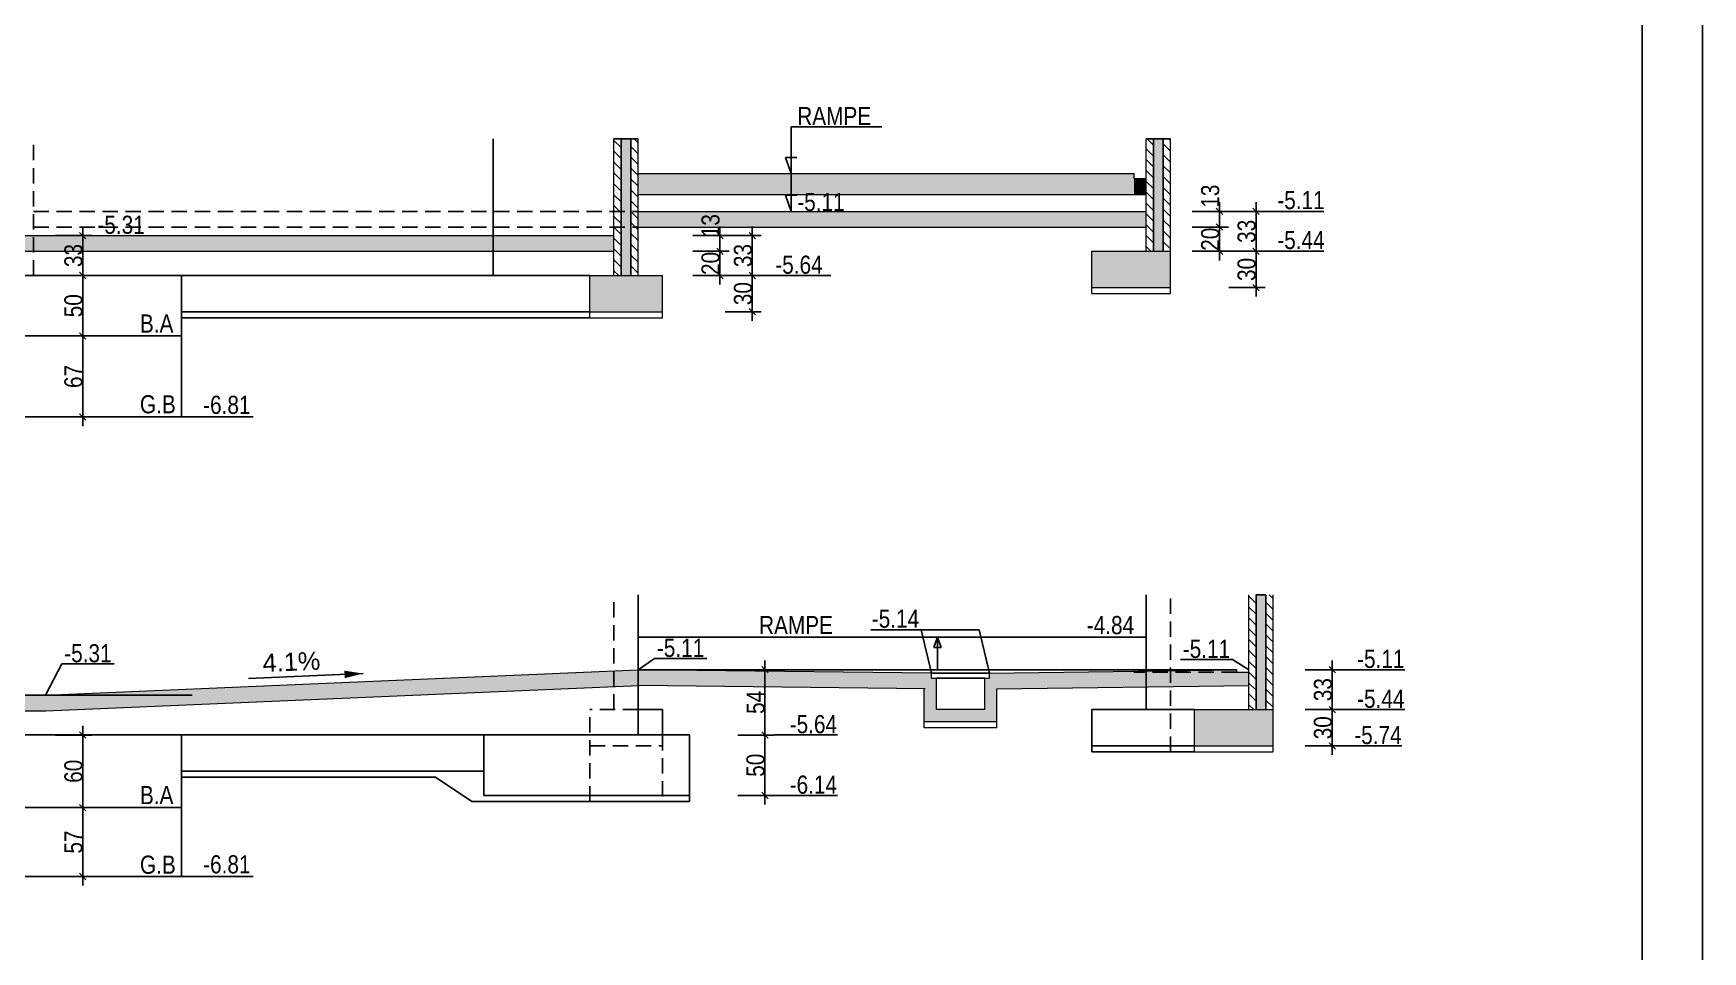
# Model space of a CAD drawing. Header units: centimetres. Extents: x 16433 to 114398, y -50094 to -12305.
# Drawn here: x 59858 to 61238, y -18333 to -17574 of the extents above; entities that cross this region are included whole.
import ezdxf
from ezdxf.enums import TextEntityAlignment as Align

# ---------------------------------------------------------------- set-up
doc = ezdxf.new("R2010")
doc.units = ezdxf.units.CM
doc.header["$LTSCALE"] = 0.5
doc.linetypes.add('CACHEX2', pattern=[19.05, 12.7, -6.35])
doc.layers.get('0').update_dxf_attribs({"linetype": 'CONTINUOUS'})
doc.layers.get('DEFPOINTS').update_dxf_attribs({"linetype": 'CONTINUOUS'})
for name, color, linetype in [('01_cote_gen', 4, 'CONTINUOUS'), ('01_linteaux', 2, 'CONTINUOUS'), ('01_poch_murs', 253, 'CONTINUOUS'), ('01_texte', 230, 'CONTINUOUS'), ('AA_COTES', 2, 'CONTINUOUS')]:
    doc.layers.add(name, color=color, linetype=linetype)
doc.layers.add('01_murs_coup', color=5, linetype='CONTINUOUS', lineweight=60)
doc.styles.add('ARIAL', font='arial.ttf')
doc.styles.add('ARIAL NA', font='ARIALN.TTF')
doc.styles.add('STYLE2', font='ARIALN.TTF')
doc.dimstyles.new('JB50', dxfattribs={"dimscale": 0.1, "dimtxt": 150, "dimasz": 15, "dimexe": 0.1, "dimexo": 0.1, "dimgap": 0.09, "dimtad": 1, "dimdec": 1, "dimdsep": 46, "dimtxsty": 'STYLE2', "dimblk1": 'BOND_G', "dimblk2": 'BOND_D', "dimsah": 1, "dimcen": 1.5, "dimdle": 0.01, "dimse1": 1, "dimse2": 1, "dimclrd": 4, "dimclre": 2, "dimclrt": 6, "dimazin": 2, "dimtfac": 2.333333, "dimtdec": 1, "dimtix": 1, "dimtmove": 2, "dimatfit": 3, "dimldrblk": 'BOND_G', "dimfxl": 1, "dimtolj": 1, "dimtzin": 0, "dimarcsym": 0})

# ---------------------------------------------------------------- blocks, each defined once
blk = doc.blocks.new('BOND_G')
at = {"layer": 'AA_COTES', "color": 0}
for p, q in [((0, -5), (0, 15)), ((5, 0), (-5, 0)), ((1.77, 1.77), (-1.77, -1.77))]:
    blk.add_line(p, q, dxfattribs=at)
blk = doc.blocks.new('BOND_D')
at = {"layer": 'AA_COTES', "color": 0}
for p, q in [((5, 0), (-5, 0)), ((-1.77, -1.77), (1.77, 1.77)), ((0, 5), (0, -15))]:
    blk.add_line(p, q, dxfattribs=at)
blk = doc.blocks.new('*D1527')
at = {"layer": '01_cote_gen', "color": 4, "lineweight": -2, "transparency": 16777216}
blk.add_line((60931.8, -18101.5), (60931.8, -18131.5), dxfattribs=at)
at = {"layer": 'DEFPOINTS', "color": 0, "transparency": 16777216}
for p in [(60862.9, -18100), (60862.9, -18133), (60931.8, -18133)]:
    blk.add_point(p, dxfattribs=at)
at = {"layer": '01_cote_gen', "color": 4, "lineweight": -2, "transparency": 16777216, "xscale": 1.5, "yscale": 1.5, "zscale": 1.5}
for name, p, rotation in [('BOND_G', (60931.8, -18100), 90), ('BOND_D', (60931.8, -18133), 270)]:
    blk.add_blockref(name, p, dxfattribs=dict(at, rotation=rotation))
at = {"layer": '01_cote_gen', "color": 6, "transparency": 16777216, "insert": (60924.1, -18116.5), "char_height": 15, "attachment_point": 5, "rotation": 90, "style": 'STYLE2'}
blk.add_mtext('\\A1;33', dxfattribs=at)
blk = doc.blocks.new('*D1528')
at = {"layer": '01_cote_gen', "color": 4, "lineweight": -2, "transparency": 16777216}
blk.add_line((60931.8, -18134.5), (60931.8, -18161.5), dxfattribs=at)
at = {"layer": 'DEFPOINTS', "color": 0, "transparency": 16777216}
for p in [(60882.9, -18133), (60882.9, -18163), (60931.8, -18163)]:
    blk.add_point(p, dxfattribs=at)
at = {"layer": '01_cote_gen', "color": 4, "lineweight": -2, "transparency": 16777216, "xscale": 1.5, "yscale": 1.5, "zscale": 1.5}
for name, p, rotation in [('BOND_G', (60931.8, -18133), 90), ('BOND_D', (60931.8, -18163), 270)]:
    blk.add_blockref(name, p, dxfattribs=dict(at, rotation=rotation))
at = {"layer": '01_cote_gen', "color": 6, "transparency": 16777216, "insert": (60924.1, -18148), "char_height": 15, "attachment_point": 5, "rotation": 90, "style": 'STYLE2'}
blk.add_mtext('\\A1;30', dxfattribs=at)
blk = doc.blocks.new('*D1529')
at = {"layer": '01_cote_gen', "color": 4, "lineweight": -2, "transparency": 16777216}
blk.add_line((60462.7, -18101.5), (60462.7, -18152.5), dxfattribs=at)
at = {"layer": 'DEFPOINTS', "color": 0, "transparency": 16777216}
for p in [(60434.6, -18100), (60425.8, -18154), (60462.7, -18154)]:
    blk.add_point(p, dxfattribs=at)
at = {"layer": '01_cote_gen', "color": 4, "lineweight": -2, "transparency": 16777216, "xscale": 1.5, "yscale": 1.5, "zscale": 1.5}
for name, p, rotation in [('BOND_G', (60462.7, -18100), 90), ('BOND_D', (60462.7, -18154), 270)]:
    blk.add_blockref(name, p, dxfattribs=dict(at, rotation=rotation))
at = {"layer": '01_cote_gen', "color": 6, "transparency": 16777216, "insert": (60455.1, -18127), "char_height": 15, "attachment_point": 5, "rotation": 90, "style": 'STYLE2'}
blk.add_mtext('\\A1;54', dxfattribs=at)
blk = doc.blocks.new('*D1542')
at = {"layer": '01_cote_gen', "color": 4, "lineweight": -2, "transparency": 16777216}
blk.add_line((60868.7, -17722.5), (60868.7, -17752.5), dxfattribs=at)
at = {"layer": 'DEFPOINTS', "color": 0, "transparency": 16777216}
for p in [(60777.9, -17721), (60777.9, -17754), (60868.7, -17754)]:
    blk.add_point(p, dxfattribs=at)
at = {"layer": '01_cote_gen', "color": 4, "lineweight": -2, "transparency": 16777216, "xscale": 1.5, "yscale": 1.5, "zscale": 1.5}
for name, p, rotation in [('BOND_G', (60868.7, -17721), 90), ('BOND_D', (60868.7, -17754), 270)]:
    blk.add_blockref(name, p, dxfattribs=dict(at, rotation=rotation))
at = {"layer": '01_cote_gen', "color": 6, "transparency": 16777216, "insert": (60861, -17737.5), "char_height": 15, "attachment_point": 5, "rotation": 90, "style": 'STYLE2'}
blk.add_mtext('\\A1;33', dxfattribs=at)
blk = doc.blocks.new('*D1543')
at = {"layer": '01_cote_gen', "color": 4, "lineweight": -2, "transparency": 16777216}
blk.add_line((60838.5, -17735.5), (60838.5, -17752.5), dxfattribs=at)
at = {"layer": 'DEFPOINTS', "color": 0, "transparency": 16777216}
for p in [(60769.3, -17734), (60769.3, -17754), (60838.5, -17754)]:
    blk.add_point(p, dxfattribs=at)
at = {"layer": '01_cote_gen', "color": 4, "lineweight": -2, "transparency": 16777216, "xscale": 1.5, "yscale": 1.5, "zscale": 1.5}
for name, p, rotation in [('BOND_G', (60838.5, -17734), 90), ('BOND_D', (60838.5, -17754), 270)]:
    blk.add_blockref(name, p, dxfattribs=dict(at, rotation=rotation))
at = {"layer": '01_cote_gen', "color": 6, "transparency": 16777216, "insert": (60830.9, -17744), "char_height": 15, "attachment_point": 5, "rotation": 90, "style": 'STYLE2'}
blk.add_mtext('\\A1;20', dxfattribs=at)
blk = doc.blocks.new('*D1544')
at = {"layer": '01_cote_gen', "color": 4, "lineweight": -2, "transparency": 16777216}
blk.add_line((60838.5, -17722.5), (60838.5, -17732.5), dxfattribs=at)
at = {"layer": 'DEFPOINTS', "color": 0, "transparency": 16777216}
for p in [(60846.2, -17721), (60838.5, -17734), (60846, -17734)]:
    blk.add_point(p, dxfattribs=at)
at = {"layer": '01_cote_gen', "color": 4, "lineweight": -2, "transparency": 16777216, "xscale": 1.5, "yscale": 1.5, "zscale": 1.5}
for name, p, rotation in [('BOND_G', (60838.5, -17721), 90), ('BOND_D', (60838.5, -17734), 270)]:
    blk.add_blockref(name, p, dxfattribs=dict(at, rotation=rotation))
at = {"layer": '01_cote_gen', "color": 6, "transparency": 16777216, "insert": (60830.9, -17708.4), "char_height": 15, "attachment_point": 5, "rotation": 90, "style": 'STYLE2'}
blk.add_mtext('\\A1;13', dxfattribs=at)
blk = doc.blocks.new('*D1545')
at = {"layer": '01_cote_gen', "color": 4, "lineweight": -2, "transparency": 16777216}
blk.add_line((60868.7, -17755.5), (60868.7, -17782.5), dxfattribs=at)
at = {"layer": 'DEFPOINTS', "color": 0, "transparency": 16777216}
for p in [(60843.5, -17754), (60797.9, -17784), (60868.7, -17784)]:
    blk.add_point(p, dxfattribs=at)
at = {"layer": '01_cote_gen', "color": 4, "lineweight": -2, "transparency": 16777216, "xscale": 1.5, "yscale": 1.5, "zscale": 1.5}
for name, p, rotation in [('BOND_G', (60868.7, -17754), 90), ('BOND_D', (60868.7, -17784), 270)]:
    blk.add_blockref(name, p, dxfattribs=dict(at, rotation=rotation))
at = {"layer": '01_cote_gen', "color": 6, "transparency": 16777216, "insert": (60861, -17769), "char_height": 15, "attachment_point": 5, "rotation": 90, "style": 'STYLE2'}
blk.add_mtext('\\A1;30', dxfattribs=at)
blk = doc.blocks.new('*D1546')
at = {"layer": '01_cote_gen', "color": 4, "lineweight": -2, "transparency": 16777216}
blk.add_line((60452.2, -17742.5), (60452.2, -17772.5), dxfattribs=at)
at = {"layer": 'DEFPOINTS', "color": 0, "transparency": 16777216}
for p in [(60353.3, -17741), (60348, -17774), (60452.2, -17774)]:
    blk.add_point(p, dxfattribs=at)
at = {"layer": '01_cote_gen', "color": 4, "lineweight": -2, "transparency": 16777216, "xscale": 1.5, "yscale": 1.5, "zscale": 1.5}
for name, p, rotation in [('BOND_G', (60452.2, -17741), 90), ('BOND_D', (60452.2, -17774), 270)]:
    blk.add_blockref(name, p, dxfattribs=dict(at, rotation=rotation))
at = {"layer": '01_cote_gen', "color": 6, "transparency": 16777216, "insert": (60444.6, -17757.5), "char_height": 15, "attachment_point": 5, "rotation": 90, "style": 'STYLE2'}
blk.add_mtext('\\A1;33', dxfattribs=at)
blk = doc.blocks.new('*D1547')
at = {"layer": '01_cote_gen', "color": 4, "lineweight": -2, "transparency": 16777216}
blk.add_line((60452.2, -17775.5), (60452.2, -17802.5), dxfattribs=at)
at = {"layer": 'DEFPOINTS', "color": 0, "transparency": 16777216}
for p in [(60408, -17774), (60408, -17804), (60452.2, -17804)]:
    blk.add_point(p, dxfattribs=at)
at = {"layer": '01_cote_gen', "color": 4, "lineweight": -2, "transparency": 16777216, "xscale": 1.5, "yscale": 1.5, "zscale": 1.5}
for name, p, rotation in [('BOND_G', (60452.2, -17774), 90), ('BOND_D', (60452.2, -17804), 270)]:
    blk.add_blockref(name, p, dxfattribs=dict(at, rotation=rotation))
at = {"layer": '01_cote_gen', "color": 6, "transparency": 16777216, "insert": (60444.6, -17789), "char_height": 15, "attachment_point": 5, "rotation": 90, "style": 'STYLE2'}
blk.add_mtext('\\A1;30', dxfattribs=at)
blk = doc.blocks.new('*D1548')
at = {"layer": '01_cote_gen', "color": 4, "lineweight": -2, "transparency": 16777216}
blk.add_line((60425.5, -17742.5), (60425.5, -17752.5), dxfattribs=at)
at = {"layer": 'DEFPOINTS', "color": 0, "transparency": 16777216}
for p in [(60337.9, -17741), (60337.9, -17754), (60425.5, -17754)]:
    blk.add_point(p, dxfattribs=at)
at = {"layer": '01_cote_gen', "color": 4, "lineweight": -2, "transparency": 16777216, "xscale": 1.5, "yscale": 1.5, "zscale": 1.5}
for name, p, rotation in [('BOND_G', (60425.5, -17741), 90), ('BOND_D', (60425.5, -17754), 270)]:
    blk.add_blockref(name, p, dxfattribs=dict(at, rotation=rotation))
at = {"layer": '01_cote_gen', "color": 6, "transparency": 16777216, "insert": (60417.8, -17732.8), "char_height": 15, "attachment_point": 5, "rotation": 90, "style": 'STYLE2'}
blk.add_mtext('\\A1;13', dxfattribs=at)
blk = doc.blocks.new('*D1549')
at = {"layer": '01_cote_gen', "color": 4, "lineweight": -2, "transparency": 16777216}
blk.add_line((60425.5, -17755.5), (60425.5, -17772.5), dxfattribs=at)
at = {"layer": 'DEFPOINTS', "color": 0, "transparency": 16777216}
for p in [(60405.2, -17754), (60377.9, -17774), (60425.5, -17774)]:
    blk.add_point(p, dxfattribs=at)
at = {"layer": '01_cote_gen', "color": 4, "lineweight": -2, "transparency": 16777216, "xscale": 1.5, "yscale": 1.5, "zscale": 1.5}
for name, p, rotation in [('BOND_G', (60425.5, -17754), 90), ('BOND_D', (60425.5, -17774), 270)]:
    blk.add_blockref(name, p, dxfattribs=dict(at, rotation=rotation))
at = {"layer": '01_cote_gen', "color": 6, "transparency": 16777216, "insert": (60417.8, -17764), "char_height": 15, "attachment_point": 5, "rotation": 90, "style": 'STYLE2'}
blk.add_mtext('\\A1;20', dxfattribs=at)
blk = doc.blocks.new('*D1577')
at = {"layer": '01_cote_gen', "color": 4, "lineweight": -2, "transparency": 16777216}
blk.add_line((59898.7, -17742.5), (59898.7, -17772.5), dxfattribs=at)
at = {"layer": 'DEFPOINTS', "color": 0, "transparency": 16777216}
for p in [(59850.4, -17741), (59850.4, -17774), (59898.7, -17774)]:
    blk.add_point(p, dxfattribs=at)
at = {"layer": '01_cote_gen', "color": 4, "lineweight": -2, "transparency": 16777216, "xscale": 1.5, "yscale": 1.5, "zscale": 1.5}
for name, p, rotation in [('BOND_G', (59898.7, -17741), 90), ('BOND_D', (59898.7, -17774), 270)]:
    blk.add_blockref(name, p, dxfattribs=dict(at, rotation=rotation))
at = {"layer": '01_cote_gen', "color": 6, "transparency": 16777216, "insert": (59891.1, -17757.5), "char_height": 15, "attachment_point": 5, "rotation": 90, "style": 'STYLE2'}
blk.add_mtext('\\A1;33', dxfattribs=at)
blk = doc.blocks.new('*D1601')
at = {"layer": '01_cote_gen', "color": 4, "lineweight": -2, "transparency": 16777216}
blk.add_line((59898.7, -17775.5), (59898.7, -17822.5), dxfattribs=at)
at = {"layer": 'DEFPOINTS', "color": 0, "transparency": 16777216}
for p in [(59909.6, -17774), (59898.7, -17824), (59909.6, -17824)]:
    blk.add_point(p, dxfattribs=at)
at = {"layer": '01_cote_gen', "color": 4, "lineweight": -2, "transparency": 16777216, "xscale": 1.5, "yscale": 1.5, "zscale": 1.5}
for name, p, rotation in [('BOND_G', (59898.7, -17774), 90), ('BOND_D', (59898.7, -17824), 270)]:
    blk.add_blockref(name, p, dxfattribs=dict(at, rotation=rotation))
at = {"layer": '01_cote_gen', "color": 6, "transparency": 16777216, "insert": (59891.1, -17799), "char_height": 15, "attachment_point": 5, "rotation": 90, "style": 'STYLE2'}
blk.add_mtext('\\A1;50', dxfattribs=at)
blk = doc.blocks.new('*D1602')
at = {"layer": '01_cote_gen', "color": 4, "lineweight": -2, "transparency": 16777216}
blk.add_line((59898.7, -17825.5), (59898.7, -17889.5), dxfattribs=at)
at = {"layer": 'DEFPOINTS', "color": 0, "transparency": 16777216}
for p in [(59915.1, -17824), (59898.7, -17891), (59913, -17891)]:
    blk.add_point(p, dxfattribs=at)
at = {"layer": '01_cote_gen', "color": 4, "lineweight": -2, "transparency": 16777216, "xscale": 1.5, "yscale": 1.5, "zscale": 1.5}
for name, p, rotation in [('BOND_G', (59898.7, -17824), 90), ('BOND_D', (59898.7, -17891), 270)]:
    blk.add_blockref(name, p, dxfattribs=dict(at, rotation=rotation))
at = {"layer": '01_cote_gen', "color": 6, "transparency": 16777216, "insert": (59891.1, -17857.5), "char_height": 15, "attachment_point": 5, "rotation": 90, "style": 'STYLE2'}
blk.add_mtext('\\A1;67', dxfattribs=at)
blk = doc.blocks.new('*D1624')
at = {"layer": '01_cote_gen', "color": 4, "lineweight": -2, "transparency": 16777216}
blk.add_line((59898.7, -18155.5), (59898.7, -18212.5), dxfattribs=at)
at = {"layer": 'DEFPOINTS', "color": 0, "transparency": 16777216}
for p in [(59902.5, -18154), (59895.4, -18214), (59898.7, -18214)]:
    blk.add_point(p, dxfattribs=at)
at = {"layer": '01_cote_gen', "color": 4, "lineweight": -2, "transparency": 16777216, "xscale": 1.5, "yscale": 1.5, "zscale": 1.5}
for name, p, rotation in [('BOND_G', (59898.7, -18154), 90), ('BOND_D', (59898.7, -18214), 270)]:
    blk.add_blockref(name, p, dxfattribs=dict(at, rotation=rotation))
at = {"layer": '01_cote_gen', "color": 6, "transparency": 16777216, "insert": (59891.1, -18184), "char_height": 15, "attachment_point": 5, "rotation": 90, "style": 'STYLE2'}
blk.add_mtext('\\A1;60', dxfattribs=at)
blk = doc.blocks.new('*D1625')
at = {"layer": '01_cote_gen', "color": 4, "lineweight": -2, "transparency": 16777216}
blk.add_line((59898.7, -18215.5), (59898.7, -18269.5), dxfattribs=at)
at = {"layer": 'DEFPOINTS', "color": 0, "transparency": 16777216}
for p in [(59928.6, -18214), (59898.7, -18271), (59928.6, -18271)]:
    blk.add_point(p, dxfattribs=at)
at = {"layer": '01_cote_gen', "color": 4, "lineweight": -2, "transparency": 16777216, "xscale": 1.5, "yscale": 1.5, "zscale": 1.5}
for name, p, rotation in [('BOND_G', (59898.7, -18214), 90), ('BOND_D', (59898.7, -18271), 270)]:
    blk.add_blockref(name, p, dxfattribs=dict(at, rotation=rotation))
at = {"layer": '01_cote_gen', "color": 6, "transparency": 16777216, "insert": (59891.1, -18242.5), "char_height": 15, "attachment_point": 5, "rotation": 90, "style": 'STYLE2'}
blk.add_mtext('\\A1;57', dxfattribs=at)
blk = doc.blocks.new('*D1626')
at = {"layer": '01_cote_gen', "color": 4, "lineweight": -2, "transparency": 16777216}
blk.add_line((60462.7, -18155.5), (60462.7, -18202.5), dxfattribs=at)
at = {"layer": 'DEFPOINTS', "color": 0, "transparency": 16777216}
for p in [(60449.5, -18154), (60400.4, -18204), (60462.7, -18204)]:
    blk.add_point(p, dxfattribs=at)
at = {"layer": '01_cote_gen', "color": 4, "lineweight": -2, "transparency": 16777216, "xscale": 1.5, "yscale": 1.5, "zscale": 1.5}
for name, p, rotation in [('BOND_G', (60462.7, -18154), 90), ('BOND_D', (60462.7, -18204), 270)]:
    blk.add_blockref(name, p, dxfattribs=dict(at, rotation=rotation))
at = {"layer": '01_cote_gen', "color": 6, "transparency": 16777216, "insert": (60455, -18179), "char_height": 15, "attachment_point": 5, "rotation": 90, "style": 'STYLE2'}
blk.add_mtext('\\A1;50', dxfattribs=at)

msp = doc.modelspace()

# ---------------------------------------------------------------- hatches: boundary and pattern name
at = {"layer": '01_linteaux', "linetype": 'CACHEX2', "ltscale": 2}
h = msp.add_hatch(dxfattribs=at)
h.set_pattern_fill('ANSI31', color=256, scale=2, angle=-90)
h.set_pattern_definition([(315, (-6953.508, 111.9855), (4.49012806, 4.49012806), [])])
h.paths.add_polyline_path([(60343.894, -17661.015), (60337.894, -17661.015), (60337.894, -17774.015), (60343.894, -17774.015)])
h.paths.add_polyline_path([(60357.894, -17661.015), (60351.894, -17661.015), (60351.894, -17774.015), (60357.894, -17774.015)])
h = msp.add_hatch(dxfattribs=at)
h.set_pattern_fill('ANSI31', color=256, scale=2, angle=-90)
h.set_pattern_definition([(315, (-6513.499, 131.9855), (4.49012806, 4.49012806), [])])
h.paths.add_polyline_path([(60783.903, -17661.015), (60777.903, -17661.015), (60777.903, -17754.015), (60783.903, -17754.015)])
h.paths.add_polyline_path([(60797.903, -17661.015), (60791.903, -17661.015), (60791.903, -17754.015), (60797.903, -17754.015)])
h = msp.add_hatch(dxfattribs=at)
h.set_pattern_fill('ANSI31', color=256, scale=2, angle=-90)
h.set_pattern_definition([(315, (-6428.507, -246.988), (4.49012806, 4.49012806), [])])
h.paths.add_polyline_path([(60868.896, -18037.989), (60862.896, -18037.989), (60862.896, -18132.989), (60868.896, -18132.989)])
h.paths.add_polyline_path([(60882.896, -18037.989), (60876.896, -18037.989), (60876.896, -18132.989), (60882.896, -18132.989)])
at = {"layer": '01_poch_murs'}
h = msp.add_hatch(color=256, dxfattribs=at)
h.dxf.hatch_style = 1
h.paths.add_polyline_path([(60351.894, -17661.015), (60343.894, -17661.015), (60343.894, -17721.015), (60351.894, -17721.015)])
h.paths.add_polyline_path([(60351.894, -17721.015), (60343.894, -17721.015), (60343.894, -17734.015), (60351.894, -17734.015)])
h.paths.add_polyline_path([(60351.894, -17734.015), (60343.894, -17734.015), (60343.894, -17774.015), (60351.894, -17774.015)])
h = msp.add_hatch(color=256, dxfattribs=at)
h.dxf.hatch_style = 1
h.paths.add_polyline_path([(60791.903, -17661.015), (60783.903, -17661.015), (60783.903, -17754.015), (60791.903, -17754.015)])
h = msp.add_hatch(color=256, dxfattribs=at)
h.dxf.hatch_style = 1
h.paths.add_polyline_path([(60797.903, -17754.015), (60777.903, -17754.015)], flags=17)
h.paths.add_polyline_path([(60767.903, -17689.79), (60357.894, -17689.79), (60357.894, -17707.015), (60767.903, -17707.015)])
h.paths.add_polyline_path([(60777.903, -17721.015), (60357.894, -17721.015), (60357.894, -17734.015), (60777.903, -17734.015)])
h.paths.add_polyline_path([(60797.903, -17754.015), (60732.903, -17754.015), (60732.903, -17784.015), (60797.903, -17784.015)])
h.paths.add_polyline_path([(60377.894, -17774.015), (60317.894, -17774.015), (60317.894, -17804.015), (60377.894, -17804.015)])
h.paths.add_polyline_path([(60357.894, -17774.015), (60337.894, -17774.015), (60337.894, -17774.015), (60357.894, -17774.015)], flags=16)
h.paths.add_polyline_path([(60337.894, -17741.015), (59850.396, -17741.015), (59850.396, -17754.015), (60337.894, -17754.015)])
h.paths.add_polyline_path([(59850.396, -17741.015), (59810.396, -17741.015), (59810.396, -17774.015), (59850.396, -17774.015)])
h.paths.add_polyline_path([(59810.396, -17751.015), (59360.401, -17751.015), (59360.401, -17771.015), (59810.396, -17771.015)])
h = msp.add_hatch(color=256, dxfattribs=at)
h.dxf.hatch_style = 1
h.paths.add_polyline_path([(60777.903, -17693.79), (60767.903, -17693.79), (60767.903, -17707.015), (60777.903, -17707.015)])
h = msp.add_hatch(color=256, dxfattribs=at)
h.dxf.hatch_style = 1
h.paths.add_polyline_path([(60876.896, -18037.989), (60868.896, -18037.989), (60868.896, -18132.989), (60876.896, -18132.989)])
h = msp.add_hatch(color=256, dxfattribs=at)
h.dxf.hatch_style = 1
h.paths.add_polyline_path([(59524.901, -18227.989), (59205.901, -18227.989), (59205.901, -18277.989), (59524.901, -18277.989)])
h.paths.add_polyline_path([(59273.901, -18123.989), (59264.401, -18123.989), (59264.401, -18117.989), (58847.895, -18117.989), (58847.895, -18121.989), (58837.895, -18121.989), (58837.895, -18130.989), (59255.901, -18130.989), (59255.901, -18227.989), (59273.901, -18227.989)])
h.paths.add_polyline_path([(58882.895, -18152.989), (58817.895, -18152.989), (58817.895, -18182.989), (58882.895, -18182.989)])
h.paths.add_polyline_path([(59850.396, -18121.132), (59622.896, -18122.989), (59616.896, -18122.989), (59616.896, -18126.989), (59612.896, -18126.989), (59612.896, -18152.989), (59572.896, -18152.989), (59572.896, -18126.989), (59568.896, -18126.989), (59568.896, -18122.989), (59562.896, -18122.989), (59474.901, -18120.989), (59474.901, -18140.994), (59562.896, -18142.994), (59562.896, -18162.989), (59622.896, -18162.989), (59622.896, -18142.989), (59810.396, -18141.459), (59810.396, -18153.989), (59850.396, -18153.989)])
h.paths.add_polyline_path([(60604.414, -18106.989), (60600.414, -18106.989), (60600.414, -18102.989), (60357.894, -18099.989), (59867.898, -18120.989), (59850.396, -18121.132), (59850.396, -18134.132), (59868.23, -18133.986), (60358.451, -18112.977), (60594.414, -18115.896), (60594.414, -18142.989), (60654.414, -18142.989), (60654.414, -18115.906), (60862.896, -18112.99), (60862.896, -18101.989), (60852.896, -18101.989), (60852.896, -18099.989), (60648.414, -18102.989), (60648.414, -18106.989), (60644.414, -18106.989), (60644.414, -18132.989), (60604.414, -18132.989)])
h = msp.add_hatch(color=256, dxfattribs=at)
h.dxf.hatch_style = 1
h.paths.add_polyline_path([(60882.896, -18132.989), (60817.896, -18132.989), (60817.896, -18162.989), (60882.896, -18162.989)])

# ---------------------------------------------------------------- linework, layer by layer
msp.add_line((61237.934, -16814.429), (61237.934, -19529.429))
at = {"layer": '01_cote_gen'}
msp.add_line((59867.898, -18120.989), (59989.12, -18120.989), dxfattribs=at)
at = {"layer": '01_linteaux', "linetype": 'CACHEX2', "ltscale": 2}
for p, q in [((59857.898, -17774.015), (59857.898, -17661.015)), ((59857.898, -17721.015), (60357.894, -17721.015)), ((59857.898, -17734.015), (60357.894, -17734.015)), ((60337.894, -18132.989), (60337.894, -18037.989)), ((60797.903, -18167.989), (60797.903, -18037.989)), ((60767.903, -18101.989), (60767.903, -18099.989)), ((60852.896, -18101.989), (60767.903, -18101.989)), ((60317.894, -18208.989), (60317.894, -18132.989)), ((60357.894, -18132.989), (60317.894, -18132.989)), ((60377.894, -18153.989), (60377.894, -18208.989)), ((60317.894, -18162.989), (60377.894, -18162.989))]:
    msp.add_line(p, q, dxfattribs=at)
at = {"layer": '01_linteaux'}
for p, q in [((60237.904, -17774.015), (60237.904, -17661.015)), ((60343.894, -17774.015), (60343.894, -17661.015)), ((60351.894, -17774.015), (60351.894, -17661.015)), ((60783.903, -17754.015), (60783.903, -17661.015)), ((60791.903, -17754.015), (60791.903, -17661.015)), ((59980.398, -17774.015), (59780.398, -17774.015)), ((59980.398, -17774.015), (59857.898, -17774.015)), ((59980.398, -17891.015), (59980.398, -17774.015)), ((60317.894, -17774.015), (59980.398, -17774.015)), ((59980.398, -17774.015), (59980.398, -17774.015)), ((60317.894, -17804.015), (59980.398, -17804.015)), ((60317.894, -17809.015), (59980.398, -17809.015)), ((59980.398, -17824.015), (59780.398, -17824.015)), ((59980.398, -17891.015), (59780.398, -17891.015)), ((60357.894, -18153.989), (60357.894, -18037.989)), ((60777.903, -18132.989), (60777.903, -18037.989)), ((60868.896, -18132.989), (60868.896, -18037.989)), ((60876.896, -18132.989), (60876.896, -18037.989)), ((60357.894, -18072.989), (60777.903, -18072.989)), ((60605.395, -18072.989), (60602.336, -18081.55)), ((60605.395, -18099.989), (60605.395, -18072.989)), ((60605.395, -18072.989), (60608.454, -18081.55)), ((60602.336, -18081.55), (60608.454, -18081.55)), ((60357.894, -18099.989), (60852.896, -18099.989)), ((60600.414, -18102.989), (60648.414, -18102.989)), ((60604.414, -18106.989), (60644.414, -18106.989)), ((59474.901, -18120.989), (59867.898, -18120.989)), ((60357.894, -18132.989), (60377.894, -18132.989)), ((60377.894, -18153.989), (60377.894, -18132.989)), ((60732.903, -18132.989), (60817.896, -18132.989)), ((60732.903, -18167.989), (60732.903, -18132.989)), ((59850.396, -18153.989), (59980.401, -18153.989)), ((59980.401, -18270.989), (59980.401, -18153.989)), ((60230.394, -18153.989), (59980.401, -18153.989)), ((60230.394, -18203.989), (60230.394, -18153.989)), ((60230.394, -18153.989), (60400.394, -18153.989)), ((60400.394, -18208.989), (60400.394, -18153.989)), ((60732.903, -18162.989), (60817.896, -18162.989)), ((60732.903, -18167.989), (60817.896, -18167.989)), ((60230.394, -18183.989), (59980.401, -18183.989)), ((60190.394, -18188.989), (59980.401, -18188.989)), ((60220.394, -18208.989), (60190.394, -18188.989)), ((59810.396, -18213.989), (59980.401, -18213.989)), ((60220.394, -18208.989), (60400.394, -18208.989)), ((60230.394, -18203.989), (60400.394, -18203.989)), ((59810.396, -18270.989), (59980.401, -18270.989))]:
    msp.add_line(p, q, dxfattribs=at)
at = {"layer": '01_murs_coup', "linetype": 'Continuous', "lineweight": 0}
for p, q in [((60337.894, -17774.015), (60337.894, -17661.015)), ((60357.894, -17774.015), (60357.894, -17661.015)), ((60777.903, -17754.015), (60777.903, -17661.015)), ((60797.903, -17789.015), (60797.903, -17661.015)), ((60357.894, -17689.79), (60767.903, -17689.79)), ((60767.903, -17693.79), (60767.903, -17689.79)), ((60767.903, -17693.79), (60777.903, -17693.79)), ((60357.894, -17707.015), (60777.903, -17707.015)), ((60357.894, -17721.015), (60777.903, -17721.015)), ((59850.396, -17741.015), (60337.894, -17741.015)), ((60357.894, -17734.015), (60777.903, -17734.015)), ((59850.396, -17754.015), (60337.894, -17754.015)), ((60732.903, -17754.015), (60797.903, -17754.015)), ((60732.903, -17789.015), (60732.903, -17754.015)), ((60317.894, -17809.015), (60317.894, -17774.015)), ((60317.894, -17774.015), (60377.894, -17774.015)), ((60377.894, -17809.015), (60377.894, -17774.015)), ((60732.903, -17784.015), (60797.903, -17784.015)), ((60732.903, -17789.015), (60797.903, -17789.015)), ((60317.894, -17804.015), (60377.894, -17804.015)), ((60317.894, -17809.015), (60377.894, -17809.015)), ((60862.896, -18132.989), (60862.896, -18037.989)), ((60882.896, -18167.989), (60882.896, -18037.989)), ((59867.898, -18120.989), (60357.894, -18099.989)), ((60600.414, -18102.989), (60357.894, -18099.989)), ((60600.414, -18106.989), (60600.414, -18102.989)), ((60648.414, -18102.989), (60852.896, -18099.989)), ((60648.414, -18106.989), (60648.414, -18102.989)), ((60852.896, -18101.989), (60852.896, -18099.989)), ((60852.896, -18101.989), (60862.896, -18101.989)), ((59868.23, -18133.986), (60358.451, -18112.977)), ((60595.131, -18115.905), (60358.451, -18112.977)), ((60594.414, -18147.989), (60594.414, -18115.916)), ((60600.414, -18106.989), (60604.414, -18106.989)), ((60604.414, -18132.989), (60604.414, -18106.989)), ((60644.414, -18106.989), (60648.414, -18106.989)), ((60644.414, -18132.989), (60644.414, -18106.989)), ((60654.414, -18115.906), (60863.078, -18112.987)), ((60654.414, -18147.989), (60654.414, -18115.906)), ((59622.896, -18122.989), (59867.898, -18120.989)), ((60644.414, -18132.989), (60604.414, -18132.989)), ((60817.896, -18132.989), (60882.896, -18132.989)), ((60817.896, -18167.989), (60817.896, -18132.989)), ((59850.396, -18134.132), (59868.23, -18133.986)), ((60654.414, -18142.989), (60594.414, -18142.989)), ((60654.414, -18147.989), (60594.414, -18147.989)), ((60817.896, -18162.989), (60882.896, -18162.989)), ((60817.896, -18167.989), (60882.896, -18167.989))]:
    msp.add_line(p, q, dxfattribs=at)
at = {"layer": '01_poch_murs'}
for p, q in [((60337.894, -17661.015), (60357.894, -17661.015)), ((60777.903, -17661.015), (60797.903, -17661.015)), ((60868.896, -18037.989), (60876.896, -18037.989))]:
    msp.add_line(p, q, dxfattribs=at)
at = {"layer": '01_texte'}
for p, q in [((61187.934, -16864.429), (61187.934, -19529.429)), ((60484.296, -17721.015), (60484.296, -17651.055)), ((60484.296, -17651.055), (60559.46, -17651.055)), ((60484.296, -17689.79), (60479.676, -17676.366)), ((60479.676, -17676.366), (60489.17, -17676.366)), ((60484.296, -17721.015), (60479.676, -17707.59)), ((60479.676, -17707.59), (60489.17, -17707.59)), ((60924.681, -17721.015), (60876.158, -17721.015)), ((60924.681, -17754.015), (60876.158, -17754.015)), ((60517.324, -17774.015), (60459.743, -17774.015)), ((60039.604, -17891.015), (59980.398, -17891.015)), ((60639.85, -18067.071), (60550.13, -18067.071)), ((60600.414, -18102.989), (60591.85, -18067.071)), ((60648.414, -18102.989), (60639.85, -18067.071)), ((60357.894, -18099.989), (60371.399, -18090.796)), ((60414.636, -18090.796), (60371.399, -18090.796)), ((60849.391, -18091.621), (60806.154, -18091.621)), ((60862.896, -18099.989), (60849.391, -18091.621)), ((59867.898, -18120.989), (59881.403, -18095.238)), ((59924.64, -18095.238), (59881.403, -18095.238)), ((60035.809, -18107.27), (60130.494, -18103.212)), ((60991.686, -18099.989), (60939.309, -18099.989)), ((60991.686, -18132.989), (60939.309, -18132.989)), ((60522.582, -18153.989), (60470.205, -18153.989)), ((60989.327, -18162.989), (60936.95, -18162.989)), ((60522.582, -18203.989), (60470.205, -18203.989)), ((60039.607, -18270.989), (59980.401, -18270.989))]:
    msp.add_line(p, q, dxfattribs=at)
for points in [[(60130.494, -18103.212), (60115.011, -18100.767), (60115.144, -18103.869)], [(60130.494, -18103.212), (60115.277, -18106.972), (60115.144, -18103.869)]]:
    msp.add_solid(points, dxfattribs=at)

# ---------------------------------------------------------------- texts
at = {"layer": '01_texte', "style": 'ARIAL NA'}
for s, p in [('RAMPE', (60489.447, -17649.6)), ('-5.11', (60489.447, -17720.723)), ('-5.11', (60886.284, -17719.142)), ('-5.31', (59910.836, -17739.56)), ('-5.44', (60886.284, -17752.142)), ('-5.64', (60471.265, -17772.56)), ('B.A', (59945.972, -17821.219)), ('G.B', (59945.972, -17888.003)), ('-6.81', (59998.235, -17888.465)), ('-5.14', (60551.046, -18065.278)), ('RAMPE', (60457.855, -18070.608)), ('-4.84', (60728.791, -18070.608)), ('-5.11', (60373.39, -18089.437)), ('-5.11', (60808.144, -18090.262)), ('-5.31', (59883.394, -18093.879)), ('-5.11', (60952.276, -18098.534)), ('-5.44', (60952.276, -18131.534)), ('-5.64', (60483.173, -18152.534)), ('-5.74', (60949.917, -18161.534)), ('-6.14', (60483.173, -18202.534)), ('B.A', (59945.972, -18211.192)), ('G.B', (59945.972, -18268.751)), ('-6.81', (59998.238, -18268.439))]:
    msp.add_text(s, height=15, dxfattribs=at).set_placement(p)
at = {"layer": '01_texte', "style": 'ARIAL'}
msp.add_text('  4.1%%%', height=15, rotation=2.45405, dxfattribs=at).set_placement((60065.916, -18105.685), align=Align.BOTTOM_CENTER)

# ---------------------------------------------------------------- dimensions: what is measured, and where the dimension line sits
at = {"layer": '01_cote_gen'}
for base, p1, p2, picture, middle in [((60838.538, -17734.015), (60846.158, -17721.015), (60846.038, -17734.015), '*D1544', (60830.871, -17708.444)), ((60425.517, -17754.015), (60337.894, -17741.015), (60337.894, -17754.015), '*D1548', (60417.849, -17732.797))]:
    dim = msp.add_linear_dim(base=base, p1=p1, p2=p2, angle=90, dimstyle='JB50', dxfattribs=at)
    dim.commit()
    dim.dimension.update_dxf_attribs({"geometry": picture, "text_midpoint": middle, "dimtype": 160})
for base, p1, p2, picture, middle in [((60868.658, -17754.015), (60777.903, -17721.015), (60777.903, -17754.015), '*D1542', (60860.99, -17737.515)), ((60838.538, -17754.015), (60769.32, -17734.015), (60769.32, -17754.015), '*D1543', (60830.871, -17744.015)), ((59898.725, -17774.015), (59850.396, -17741.015), (59850.396, -17774.015), '*D1577', (59891.058, -17757.515)), ((60452.243, -17774.015), (60353.296, -17741.015), (60348.027, -17774.015), '*D1546', (60444.575, -17757.515)), ((60425.517, -17774.015), (60405.156, -17754.015), (60377.894, -17774.015), '*D1549', (60417.849, -17764.015)), ((60868.658, -17784.015), (60843.484, -17754.015), (60797.903, -17784.015), '*D1545', (60860.99, -17769.015)), ((59898.725, -17824.015), (59909.626, -17774.015), (59909.626, -17824.015), '*D1601', (59891.058, -17799.015)), ((60452.243, -17804.015), (60408.027, -17774.015), (60408.027, -17804.015), '*D1547', (60444.575, -17789.015)), ((59898.725, -17891.015), (59915.11, -17824.015), (59912.956, -17891.015), '*D1602', (59891.058, -17857.515)), ((60462.705, -18153.989), (60434.608, -18099.989), (60425.787, -18153.989), '*D1529', (60455.069, -18126.989)), ((60931.809, -18132.989), (60862.896, -18099.989), (60862.896, -18132.989), '*D1527', (60924.141, -18116.489)), ((60931.809, -18162.989), (60882.896, -18132.989), (60882.896, -18162.989), '*D1528', (60924.141, -18147.989)), ((59898.725, -18213.989), (59902.546, -18153.989), (59895.399, -18213.989), '*D1624', (59891.058, -18183.989)), ((60462.705, -18203.989), (60449.491, -18153.989), (60400.394, -18203.989), '*D1626', (60455.038, -18178.989)), ((59898.725, -18270.989), (59928.575, -18213.989), (59928.575, -18270.989), '*D1625', (59891.089, -18242.489))]:
    dim = msp.add_linear_dim(base=base, p1=p1, p2=p2, angle=90, dimstyle='JB50', dxfattribs=at)
    dim.commit()
    dim.dimension.update_dxf_attribs({"geometry": picture, "text_midpoint": middle})

doc.saveas('drawing.dxf')
